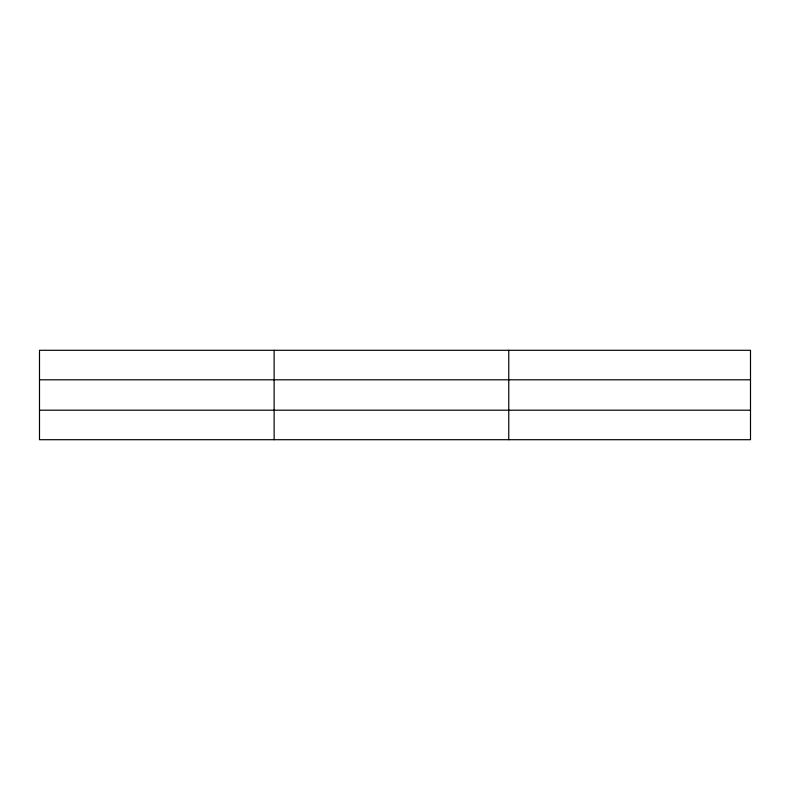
<?xml version="1.0" encoding="UTF-8"?>
<svg xmlns="http://www.w3.org/2000/svg" width="790" height="790" viewBox="0 0 790 790"><rect width="100%" height="100%" fill="white"/><g stroke="black" fill="none" stroke-linecap="round" stroke-linejoin="round"><path stroke-width="1.19" d="M274.13 439.704L274.13 350.296M508.76 439.704L508.76 350.296M750.5 379.802L750.5 350.296L39.5 350.296L39.5 439.704L750.5 439.704L750.5 379.802L39.5 379.802M39.5 410.198L750.5 410.198"/></g></svg>
